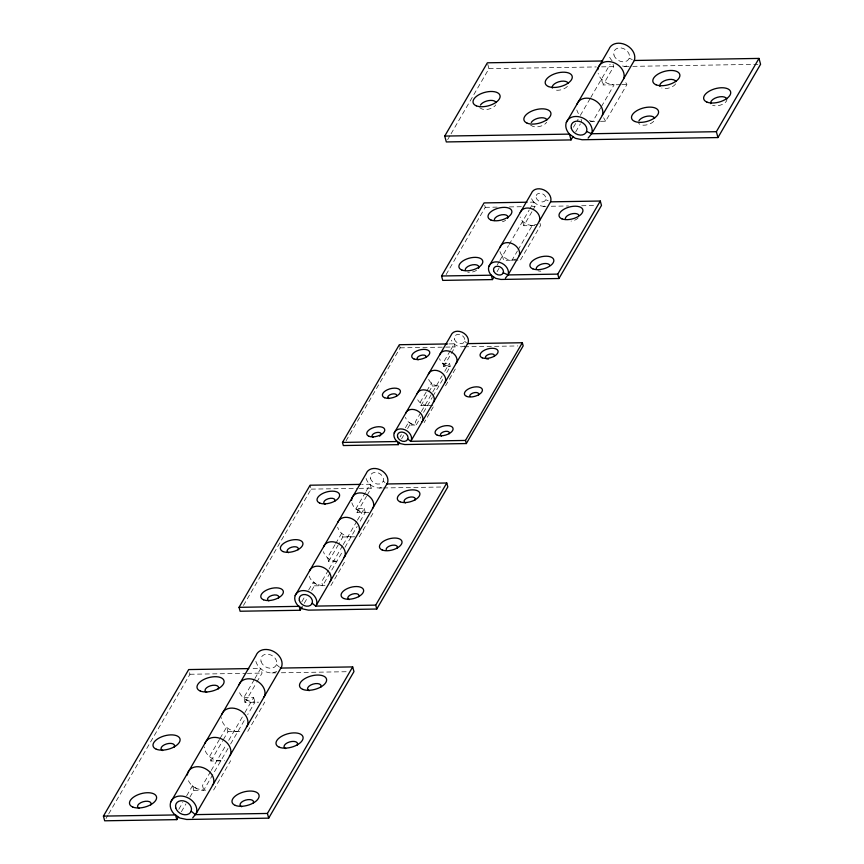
<?xml version="1.0" encoding="UTF-8"?>
<svg xmlns="http://www.w3.org/2000/svg" width="864" height="864" viewBox="0 0 864 864"><rect width="100%" height="100%" fill="white"/><g stroke="black" fill="none" stroke-linecap="round" stroke-linejoin="round"><path stroke-width="0.65" stroke-dasharray="4.32 3.24" d="M447.671 139.612L450.382 134.968M451.051 133.801L488.948 68.666L487.685 63.979M106.034 818.478L108.065 814.99M108.745 813.823L189.95 674.255L188.687 669.568M243.486 605.426L311.159 489.121L310.1 485.212M346.043 440.888L400.172 347.846L399.33 344.725M446.105 274.59L485.255 207.317L484.369 204.012M573.458 127.235L578.124 119.221M590.112 98.615L580.122 115.787A13.921 10.757 30.2 0 1 576.839 109.998M590.782 97.47L610.103 64.271M178.805 809.309L182.747 802.548M186.678 795.776L192.586 785.635L196.862 788.702L203.742 790.171L228.01 748.462M219.478 739.411L209.639 756.324L210.902 761.022L224.5 760.795M220.126 738.288L226.692 727.013L227.956 731.711L223.366 739.595M254.232 679.676L243.745 697.712L245.009 702.4L258.606 702.184M254.891 678.542L260.798 668.401L250.117 668.574M497.2 265.01L499.165 261.619M499.824 260.485L508.507 245.57M509.177 244.426L529.189 210.028M529.848 208.894L533.79 202.111A10.519 8.132 30.2 0 1 531.306 197.737M301.849 601.711L305.23 595.89M308.61 590.08L313.351 581.936L316.915 584.485L322.65 585.716L342.274 551.988M335.005 544.72L327.564 557.507L328.622 561.416L339.217 561.254M335.686 543.553L341.777 533.088L342.824 536.998L338.764 543.974M365.461 492.383L355.99 508.658L357.037 512.568L371.174 512.341M366.131 491.216L370.192 484.24L362.189 484.369M575.694 131.911L580.36 123.898M620.514 84.694L603.007 84.974L613.667 66.658L613.04 64.325M181.386 811.75L185.976 803.855M189.918 797.094L193.849 790.322L192.586 785.635M210.902 761.022L222.707 740.729M245.009 702.4L256.154 683.24M256.813 682.106L262.062 673.088L260.798 668.401M400.075 436.936L401.404 434.635M405.421 427.734L408.769 421.988L411.62 424.03L416.2 425.012L420.887 416.966M426.157 392.105L420.131 402.451L420.973 405.583L434.171 405.367L424.138 422.604M426.816 390.96L431.503 382.914L432.346 386.046L428.998 391.792M450.23 350.73L442.876 363.377L443.718 366.498L450.306 366.39L449.464 363.269L442.876 363.377L445.727 365.418L450.306 366.39L446.299 373.291M450.9 349.585L454.237 343.84L447.541 343.948M304.258 603.288L307.638 597.478M311.699 590.501L314.41 585.846L313.351 581.936M328.622 561.416L338.094 545.141M357.037 512.568L366.509 496.292M367.189 495.126L371.25 488.149L370.192 484.24M497.07 271.674L499.036 268.272M534.568 225.569L523.789 225.742L532.343 211.032M533.002 209.898L534.978 206.507L533.79 202.111L528.412 202.198M401.587 438.912L403.585 435.467M407.603 428.566L409.612 425.12L408.769 421.988M420.973 405.583L428.339 392.936M443.718 366.498L455.08 346.961L454.237 343.84M210.557 771.595L202.478 785.473L203.742 790.171M211.226 770.44L226.033 744.984M228.722 740.351L244.21 713.74M244.879 712.584L253.638 697.55L243.745 697.712L248.022 700.769L254.902 702.238L247.687 714.636M328.363 570.175L321.592 581.807L322.65 585.716M329.044 569.009L342.576 545.746M343.246 544.59L356.789 521.327M357.458 520.16L364.23 508.529L355.99 508.658L359.554 511.218L365.288 512.438L359.867 521.748M420.714 412.69L415.357 421.88L416.2 425.012L409.612 425.12M421.384 411.545L432.076 393.152M432.745 391.997L442.109 375.905M444.787 371.315L449.464 363.269M230.634 743.947L245.063 719.15M344.984 547.333L357.167 526.392M423.554 412.366L432.248 397.429M432.918 396.274L443.621 377.892M499.975 251.586A10.519 8.132 30.2 0 0 502.459 255.96L506.876 259.124L512.039 260.226L517.406 250.992M518.076 249.836L532.181 225.601L536.706 224.348M600.782 107.698L592.79 121.435L587.099 120.215M601.452 106.553L614.11 84.791L607.284 83.344L601.441 79.153A13.921 10.757 30.2 0 1 598.158 73.364M445.532 385.83L456.235 367.438M330.89 585.576L345.103 561.157M359.316 536.728L373.529 512.309M213.635 790.009L230.688 760.698M247.741 731.387L264.794 702.076M600.48 121.306L605.599 121.219L626.918 84.586L624.953 81.108M622.49 65.988L624.769 66.474L628.355 65.48M533.79 202.111L538.207 205.276L543.37 206.377L546.761 205.427M512.039 260.226L516.564 258.962M464.692 346.021L461.678 346.853A9.353 7.225 30.2 0 1 451.3 340.178M366.098 478.418A11.686 9.04 30.2 0 0 379.49 488.02L382.007 487.318M255.874 661.414A14.029 10.843 30.2 0 0 271.955 672.926L276.782 671.587M488.948 68.666L596.236 66.938M601.603 66.852L613.667 66.658M624.769 66.474L631.487 66.366M632.837 66.344L757.89 64.325M621.799 84.672L626.918 84.586M590.328 121.468L599.195 121.327M485.255 207.317L497.351 207.122M509.447 206.917L521.543 206.723M532.289 206.55L534.978 206.507M543.37 206.377L546.005 206.334M551.286 206.248L568.458 205.967M581.666 205.751L596.192 205.524M518.022 260.129L503.647 260.356L502.459 255.96M400.172 347.846L444.366 347.134M445.705 347.112L455.08 346.961M464.357 346.81L517.828 345.946M432.346 386.046L438.944 385.938A9.353 7.225 30.2 0 1 428.22 378.248M311.159 489.121L357.901 488.365M359.23 488.344L371.25 488.149M379.49 488.02L382.18 487.976M383.519 487.955L442.465 486.994M342.824 536.998L356.962 536.771M314.41 585.846L325.004 585.673M189.95 674.255L246.035 673.348M247.374 673.326L262.062 673.088M271.955 672.926L275.983 672.862M281.362 672.775L347.231 671.717M227.956 731.711L241.553 731.484M193.849 790.322L207.446 790.106M532.181 225.601L527.018 224.51L522.601 221.346A10.519 8.132 30.2 0 1 520.117 216.961M629.23 58.223L632.264 59.573M545.778 199.703L548.176 200.772M530.561 125.086L532.829 126.36A8.348 4.18 -15.1 0 0 546.674 122.213M479.704 107.73L481.982 109.004A8.348 4.18 -15.1 0 0 495.817 104.857M464.67 341.312L466.517 342.846M383.238 481.086L384.966 482.522M276.448 664.61L279.547 667.213M603.634 117.752L605.599 121.219M601.441 79.153L603.007 84.974M581.062 119.286L581.699 121.608M539.968 223.268L540.562 225.472L520.42 260.086L519.826 257.882M522.601 221.346L523.789 225.742M364.23 508.529L365.288 512.438M253.638 697.55L254.902 702.238M427.572 405.475A9.353 7.225 30.2 0 1 416.858 397.796M411.62 424.03A9.353 7.225 30.2 0 1 405.486 417.334M445.727 365.418A9.353 7.225 30.2 0 1 439.592 358.711M505.613 220.32A7.009 3.51 -15.1 0 1 502.427 221.767M476.518 270.324A7.009 3.51 -15.1 0 1 467.726 272.138M578.146 217.901A7.009 3.51 -15.1 0 1 571.072 221.108M540.832 271.188A7.009 3.51 -15.1 0 1 537.905 270.724M612.101 60.836A13.921 10.757 30.2 0 1 608.818 55.048M675.616 83.84A8.348 4.18 -15.1 0 1 669.46 87.869A8.348 4.18 -15.1 0 1 661.77 87.988M726.754 98.852A8.348 4.18 -15.1 0 1 722.315 104.404A8.348 4.18 -15.1 0 1 712.606 105.278M653.735 121.284A8.348 4.18 -15.1 0 1 645.332 125.107A8.348 4.18 -15.1 0 1 638.626 123.012M567.41 86.357A8.348 4.18 -15.1 0 1 554.148 89.716M351.076 536.868A11.686 9.04 30.2 0 1 337.673 527.267M336.863 561.287A11.686 9.04 30.2 0 1 323.46 551.686M316.915 584.485A11.686 9.04 30.2 0 1 309.247 576.115M359.554 511.218A11.686 9.04 30.2 0 1 351.886 502.837M237.848 731.549A14.029 10.843 30.2 0 1 221.389 717.595M220.795 760.86A14.029 10.843 30.2 0 1 204.336 746.906M196.862 788.702A14.029 10.843 30.2 0 1 187.661 778.648M248.022 700.769A14.029 10.843 30.2 0 1 238.82 690.714M454.399 339.12A5.616 4.342 30.2 0 0 463.244 343.062A5.616 4.342 30.2 0 0 461.052 334.93A5.616 4.342 30.2 0 0 454.399 339.12M536.155 197.651A5.26 4.072 30.2 0 0 544.439 201.344A5.26 4.072 30.2 0 0 542.387 193.73A5.26 4.072 30.2 0 0 536.155 197.651M613.937 54.961A8.348 6.458 30.2 0 0 627.102 60.826A8.348 6.458 30.2 0 0 623.84 48.73A8.348 6.458 30.2 0 0 613.937 54.961M370.397 478.343A7.009 5.422 30.2 0 0 381.456 483.268A7.009 5.422 30.2 0 0 378.713 473.105A7.009 5.422 30.2 0 0 370.397 478.343M261.036 661.327A8.413 6.502 30.2 0 0 274.309 667.235A8.413 6.502 30.2 0 0 271.015 655.042A8.413 6.502 30.2 0 0 261.036 661.327"/><path stroke-width="1.3" d="M573.037 136.49L571.039 139.925L446.321 141.944L444.733 136.08L487.372 62.802L602.716 60.988M178.103 817.376L176.796 819.634L104.684 820.8L103.421 816.113L188.687 669.568L248.778 668.596M302.227 606.776L300.197 610.265L240.106 611.237L239.047 607.327L310.1 485.212L360.85 484.391M399.578 442.357L398.239 444.658L343.332 445.543L342.49 442.422L399.33 344.725L447.541 343.948M493.776 277.322L492.458 279.59L442.735 280.39L441.547 275.994L484.067 202.91L527.072 202.219M170.759 802.062L256.025 655.517A14.029 10.843 30.2 0 1 272.506 650.938A14.029 10.843 30.2 0 1 281.556 666.889L196.29 813.434L192.715 817.798M566.33 122.472L608.958 49.194A13.921 10.757 30.2 0 1 625.309 44.658A13.921 10.757 30.2 0 1 634.295 60.48L591.656 133.747L588.114 138.089M295.164 595.62L366.217 473.504A11.686 9.04 30.2 0 1 379.955 469.692A11.686 9.04 30.2 0 1 387.493 482.976L316.44 605.102L315.63 606.096L312.185 603.202M488.894 266.393L531.414 193.309A10.519 8.132 30.2 0 1 543.78 189.875A10.519 8.132 30.2 0 1 550.562 201.841L508.043 274.925L505.375 278.197M394.211 432.94L451.062 335.243A9.353 7.225 30.2 0 1 462.046 332.197A9.353 7.225 30.2 0 1 468.083 342.824L411.232 440.521L410.584 441.32L407.83 439.009M441.547 275.994L491.27 275.195L495.688 278.348L500.85 279.45L558.954 278.51L557.766 274.115L600.296 201.031L550.562 201.841M558.954 278.51L601.474 205.438L600.296 201.031M411.232 440.521A9.353 7.225 30.2 0 0 400.615 428.911A9.353 7.225 30.2 0 0 396.328 440.759L400.248 443.578L404.838 444.55L466.333 443.556L465.491 440.435L522.331 342.738L467.435 343.624M466.333 443.556L523.184 345.859L522.331 342.738M316.44 605.102A11.686 9.04 30.2 0 0 303.167 590.587A11.686 9.04 30.2 0 0 297.799 605.405L302.702 608.915L308.437 610.135L376.769 609.034L375.721 605.124L446.774 482.998L386.683 483.97M376.769 609.034L447.833 486.907L446.774 482.998M196.29 813.434A14.029 10.843 30.2 0 0 180.36 796.014A14.029 10.843 30.2 0 0 173.923 813.791L179.809 818.014L186.689 819.472L268.693 818.154L267.419 813.456L352.685 666.911L280.584 668.077M268.693 818.154L353.959 671.609L352.685 666.911M444.733 136.08L569.462 134.114L575.305 138.294L582.131 139.752L717.952 137.56L716.364 131.695L759.002 58.417L634.295 60.48M717.952 137.56L760.579 64.282L759.002 58.417M456.062 363.161L456.71 362.362A9.353 7.225 30.2 0 0 450.673 351.734A9.353 7.225 30.2 0 0 439.69 354.791M444.69 382.698L445.338 381.899A9.353 7.225 30.2 0 0 439.312 371.272A9.353 7.225 30.2 0 0 428.317 374.328M433.328 402.235L433.976 401.447A9.353 7.225 30.2 0 0 427.939 390.809A9.353 7.225 30.2 0 0 416.956 393.865M421.956 421.783L422.604 420.984A9.353 7.225 30.2 0 0 416.567 410.346A9.353 7.225 30.2 0 0 405.583 413.402M372.47 508.399L373.28 507.406A11.686 9.04 30.2 0 0 364.327 493.571A11.686 9.04 30.2 0 0 351.572 500.299M358.258 532.818L359.078 531.824A11.686 9.04 30.2 0 0 351.529 518.54A11.686 9.04 30.2 0 0 337.792 522.353M344.045 557.248L344.866 556.254A11.686 9.04 30.2 0 0 337.316 542.959A11.686 9.04 30.2 0 0 323.59 546.772M329.843 581.666L330.653 580.673A11.686 9.04 30.2 0 0 323.114 567.389A11.686 9.04 30.2 0 0 309.377 571.201M263.531 697.388L264.503 696.19A14.029 10.843 30.2 0 0 255.452 680.249A14.029 10.843 30.2 0 0 238.972 684.828M246.478 726.7L247.45 725.501A14.029 10.843 30.2 0 0 238.399 709.56A14.029 10.843 30.2 0 0 221.918 714.139M229.424 756.011L230.396 754.812A14.029 10.843 30.2 0 0 221.346 738.86A14.029 10.843 30.2 0 0 204.865 743.44M212.371 785.311L213.343 784.123A14.029 10.843 30.2 0 0 202.943 767.642A14.029 10.843 30.2 0 0 187.315 774.997M586.591 131.49L591.656 133.747L716.364 131.695M503.258 272.786L508.043 274.925L557.766 274.115M342.49 442.422L397.397 441.526L398.239 444.658M410.584 441.32L465.491 440.435M239.047 607.327L299.138 606.355L300.197 610.265M315.63 606.096L375.721 605.124M103.421 816.113L175.532 814.946L176.796 819.634M267.419 813.456L195.318 814.622L191.182 811.156M571.039 139.925L569.462 134.114A13.921 10.757 30.2 0 1 575.856 116.467A13.921 10.757 30.2 0 1 591.656 133.747M492.458 279.59L491.27 275.195A10.519 8.132 30.2 0 1 496.098 261.857A10.519 8.132 30.2 0 1 508.043 274.925M469.822 396.371A4.644 2.322 -15.1 0 1 474.584 392.602A4.644 2.322 -15.1 0 1 478.526 394.978M488.441 359.024A4.644 2.322 -15.1 0 1 485.654 356.551A4.644 2.322 -15.1 0 1 491.4 353.938A4.644 2.322 -15.1 0 1 494.197 356.411M441.504 436.061A4.644 2.322 -15.1 0 1 444.074 431.654A4.644 2.322 -15.1 0 1 449.194 433.75M373.172 437.162A4.644 2.322 -15.1 0 1 373.626 433.717A4.644 2.322 -15.1 0 1 380.009 432.691A4.644 2.322 -15.1 0 1 379.544 436.136M388.843 398.606A4.644 2.322 -15.1 0 1 391.403 394.2A4.644 2.322 -15.1 0 1 396.522 396.295M418.176 359.824A4.644 2.322 -15.1 0 1 420.736 355.417A4.644 2.322 -15.1 0 1 425.866 357.512M520.225 212.544A10.519 8.132 30.2 0 1 532.591 209.11A10.519 8.132 30.2 0 1 539.374 221.076M500.083 247.158A10.519 8.132 30.2 0 1 512.449 243.724A10.519 8.132 30.2 0 1 519.232 255.69M494.435 220.504A7.009 3.51 -15.1 0 1 501.628 214.801A7.009 3.51 -15.1 0 1 507.6 218.387M465.34 270.497A7.009 3.51 -15.1 0 1 472.532 264.805A7.009 3.51 -15.1 0 1 478.505 268.38M565.456 219.348A7.009 3.51 -15.1 0 1 570.877 214.056A7.009 3.51 -15.1 0 1 578.88 215.33M536.36 269.352A7.009 3.51 -15.1 0 1 541.782 264.06A7.009 3.51 -15.1 0 1 549.785 265.324M597.812 69.746A13.921 10.757 30.2 0 1 613.321 62.446A13.921 10.757 30.2 0 1 623.635 78.797M576.979 104.155A13.921 10.757 30.2 0 1 593.341 99.608A13.921 10.757 30.2 0 1 602.316 115.43M659.934 86.357A8.348 4.18 -15.1 0 1 666.392 80.05A8.348 4.18 -15.1 0 1 675.918 81.572M710.77 103.648A8.348 4.18 -15.1 0 1 717.228 97.34A8.348 4.18 -15.1 0 1 726.754 98.852M638.928 120.733A8.348 4.18 -15.1 0 1 647.201 116.219A8.348 4.18 -15.1 0 1 654.61 118.217M531.295 122.45A8.348 4.18 -15.1 0 1 539.568 117.936A8.348 4.18 -15.1 0 1 546.977 119.934M552.312 88.085A8.348 4.18 -15.1 0 1 558.76 81.788A8.348 4.18 -15.1 0 1 568.285 83.3M480.438 105.095A8.348 4.18 -15.1 0 1 488.711 100.58A8.348 4.18 -15.1 0 1 496.12 102.578M386.251 549.968A5.8 2.905 -15.1 0 1 392.202 545.249A5.8 2.905 -15.1 0 1 397.138 548.219M405.41 502.924A5.8 2.905 -15.1 0 1 408.607 497.416A5.8 2.905 -15.1 0 1 415.012 500.04M349.153 599.605A5.8 2.905 -15.1 0 1 352.361 594.097A5.8 2.905 -15.1 0 1 358.765 596.722M268.855 600.901A5.8 2.905 -15.1 0 1 272.063 595.393A5.8 2.905 -15.1 0 1 278.467 598.018M288.446 552.701A5.8 2.905 -15.1 0 1 291.654 547.193A5.8 2.905 -15.1 0 1 298.058 549.817M325.112 504.22A5.8 2.905 -15.1 0 1 328.32 498.712A5.8 2.905 -15.1 0 1 334.724 501.336M285.692 748.57A6.955 3.478 -15.1 0 1 289.537 741.96A6.955 3.478 -15.1 0 1 297.227 745.103M309.193 690.725A6.955 3.478 -15.1 0 1 313.038 684.115A6.955 3.478 -15.1 0 1 320.728 687.269M241.693 806.738A6.955 3.478 -15.1 0 1 245.538 800.129A6.955 3.478 -15.1 0 1 253.228 803.282M139.19 808.391A6.955 3.478 -15.1 0 1 143.035 801.781A6.955 3.478 -15.1 0 1 150.725 804.935M162.691 750.557A6.955 3.478 -15.1 0 1 166.536 743.947A6.955 3.478 -15.1 0 1 174.226 747.09M206.69 692.377A6.955 3.478 -15.1 0 1 210.546 685.768A6.955 3.478 -15.1 0 1 218.225 688.921M466.582 396.392A9.277 4.644 -15.1 0 0 481.95 391.781A9.277 4.644 -15.1 0 0 471.712 387.58A9.277 4.644 -15.1 0 0 466.582 396.392M482.242 357.826A9.277 4.644 -15.1 0 0 497.621 353.214A9.277 4.644 -15.1 0 0 487.372 349.013A9.277 4.644 -15.1 0 0 482.242 357.826M437.249 435.175A9.277 4.644 -15.1 0 0 452.617 430.553A9.277 4.644 -15.1 0 0 442.368 426.362A9.277 4.644 -15.1 0 0 437.249 435.175M397.559 436.817A5.616 4.342 30.2 0 0 406.404 440.759A5.616 4.342 30.2 0 0 404.212 432.626A5.616 4.342 30.2 0 0 397.559 436.817M384.577 397.71A9.277 4.644 -15.1 0 0 399.956 393.098A9.277 4.644 -15.1 0 0 389.707 388.897A9.277 4.644 -15.1 0 0 384.577 397.71M413.91 358.927A9.277 4.644 -15.1 0 0 429.289 354.316A9.277 4.644 -15.1 0 0 419.04 350.114A9.277 4.644 -15.1 0 0 413.91 358.927M368.906 436.277A9.277 4.644 -15.1 0 0 384.286 431.665A9.277 4.644 -15.1 0 0 374.036 427.464A9.277 4.644 -15.1 0 0 368.906 436.277M493.625 270.734A5.26 4.072 30.2 0 0 501.919 274.428A5.26 4.072 30.2 0 0 499.867 266.803A5.26 4.072 30.2 0 0 493.625 270.734M490.914 220.007A12.28 6.134 -15.1 0 0 511.25 213.905A12.28 6.134 -15.1 0 0 497.696 208.354A12.28 6.134 -15.1 0 0 490.914 220.007M461.819 270.011A12.28 6.134 -15.1 0 0 482.155 263.909A12.28 6.134 -15.1 0 0 468.601 258.347A12.28 6.134 -15.1 0 0 461.819 270.011M532.84 268.866A12.28 6.134 -15.1 0 0 553.187 262.764A12.28 6.134 -15.1 0 0 539.622 257.202A12.28 6.134 -15.1 0 0 532.84 268.866M561.935 218.862A12.28 6.134 -15.1 0 0 582.282 212.76A12.28 6.134 -15.1 0 0 568.717 207.198A12.28 6.134 -15.1 0 0 561.935 218.862M571.309 128.239A8.348 6.458 30.2 0 0 584.464 134.093A8.348 6.458 30.2 0 0 581.202 121.997A8.348 6.458 30.2 0 0 571.309 128.239M706.925 102.092A13.921 6.966 -15.1 0 0 729.994 95.18A13.921 6.966 -15.1 0 0 714.614 88.873A13.921 6.966 -15.1 0 0 706.925 102.092M634.781 121.457A13.921 6.966 -15.1 0 0 657.85 114.545A13.921 6.966 -15.1 0 0 642.47 108.238A13.921 6.966 -15.1 0 0 634.781 121.457M656.089 84.802A13.921 6.966 -15.1 0 0 679.158 77.89A13.921 6.966 -15.1 0 0 663.79 71.582A13.921 6.966 -15.1 0 0 656.089 84.802M527.148 123.174A13.921 6.966 -15.1 0 0 550.217 116.262A13.921 6.966 -15.1 0 0 534.838 109.955A13.921 6.966 -15.1 0 0 527.148 123.174M548.467 86.54A13.921 6.966 -15.1 0 0 571.536 79.628A13.921 6.966 -15.1 0 0 556.157 73.321A13.921 6.966 -15.1 0 0 548.467 86.54M476.302 105.818A13.921 6.966 -15.1 0 0 499.37 98.906A13.921 6.966 -15.1 0 0 483.991 92.599A13.921 6.966 -15.1 0 0 476.302 105.818M382.201 549.99A11.599 5.8 -15.1 0 0 401.425 544.223A11.599 5.8 -15.1 0 0 388.616 538.974A11.599 5.8 -15.1 0 0 382.201 549.99M400.075 501.811A11.599 5.8 -15.1 0 0 419.299 496.044A11.599 5.8 -15.1 0 0 406.49 490.795A11.599 5.8 -15.1 0 0 400.075 501.811M343.829 598.493A11.599 5.8 -15.1 0 0 363.042 592.726A11.599 5.8 -15.1 0 0 350.233 587.477A11.599 5.8 -15.1 0 0 343.829 598.493M299.344 600.469A7.009 5.422 30.2 0 0 310.403 605.394A7.009 5.422 30.2 0 0 307.66 595.231A7.009 5.422 30.2 0 0 299.344 600.469M283.122 551.588A11.599 5.8 -15.1 0 0 302.335 545.821A11.599 5.8 -15.1 0 0 289.526 540.572A11.599 5.8 -15.1 0 0 283.122 551.588M319.788 503.107A11.599 5.8 -15.1 0 0 339.001 497.34A11.599 5.8 -15.1 0 0 326.192 492.091A11.599 5.8 -15.1 0 0 319.788 503.107M263.531 599.789A11.599 5.8 -15.1 0 0 282.755 594.022A11.599 5.8 -15.1 0 0 269.946 588.773A11.599 5.8 -15.1 0 0 263.531 599.789M279.299 747.23A13.921 6.955 -15.1 0 0 302.368 740.308A13.921 6.955 -15.1 0 0 286.999 734.011A13.921 6.955 -15.1 0 0 279.299 747.23M302.8 689.386A13.921 6.955 -15.1 0 0 325.868 682.474A13.921 6.955 -15.1 0 0 310.5 676.166A13.921 6.955 -15.1 0 0 302.8 689.386M235.3 805.399A13.921 6.955 -15.1 0 0 258.368 798.487A13.921 6.955 -15.1 0 0 242.989 792.18A13.921 6.955 -15.1 0 0 235.3 805.399M175.77 807.872A8.413 6.502 30.2 0 0 189.043 813.78A8.413 6.502 30.2 0 0 185.749 801.587A8.413 6.502 30.2 0 0 175.77 807.872M156.298 749.218A13.921 6.955 -15.1 0 0 179.366 742.295A13.921 6.955 -15.1 0 0 163.998 735.998A13.921 6.955 -15.1 0 0 156.298 749.218M200.308 691.049A13.921 6.955 -15.1 0 0 223.366 684.126A13.921 6.955 -15.1 0 0 207.997 677.83A13.921 6.955 -15.1 0 0 200.308 691.049M132.797 807.062A13.921 6.955 -15.1 0 0 155.866 800.14A13.921 6.955 -15.1 0 0 140.497 793.843A13.921 6.955 -15.1 0 0 132.797 807.062"/></g></svg>
